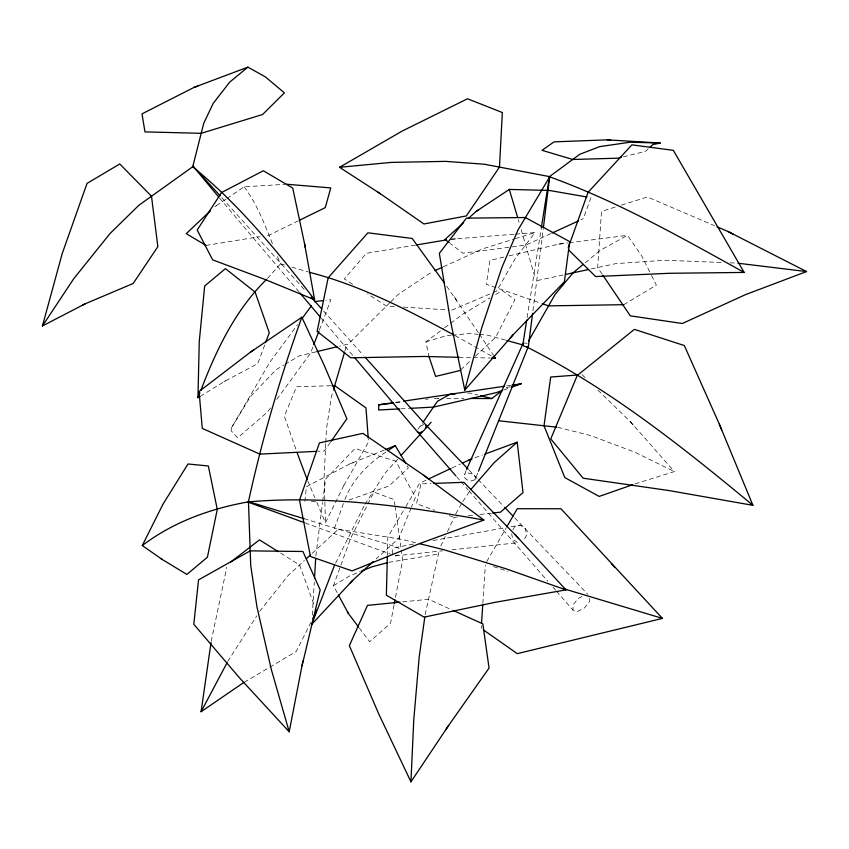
<?xml version="1.0" encoding="UTF-8"?>
<svg xmlns="http://www.w3.org/2000/svg" width="849" height="849" viewBox="0 0 849 849"><rect width="100%" height="100%" fill="white"/><g stroke="black" fill="none" stroke-linecap="round" stroke-linejoin="round"><path stroke-width="0.64" stroke-dasharray="4.25 3.18" d="M387.356 555.617L387.813 537.141L405.196 507.691M325.74 443.549L324.148 476.31L324.827 500.825M325.804 442.233L326.441 429.127L331.248 397.311L333.307 390.307M589.577 598.46L589.397 601.708L584.367 607.99L577.553 611.45L572.948 610.07L573.245 604.647L578.275 598.375L583.953 595.489M312.336 615.079L314.279 582.255M315.828 555.989L322.524 502.555M270.481 407.955L267.393 412.168L237.635 437.819L231.151 430.751L231.31 428.098L269.589 362.629L297.479 324.743M481.213 628.356L481.383 625.724M482.848 603.352L485.331 565.19M304.876 501.409L306.436 486.7L350.032 463.819L384.257 450.097M532.949 310.723L543.19 229.283M322.694 501.26L325.634 479.123L355.02 448.516L395.878 461.198L415.394 497.418L411.478 507.044M211.199 641.356L226.789 567.217M527.123 317.547L541.365 227.596M466.048 470.558L463.915 477.011L466.833 479.802L471.45 480.927L475.069 479.727L478.008 472.384M475.069 479.727L475.567 476.905L472.66 474.113L468.032 472.989L464.414 474.188M394.021 605.072L390.551 623.208L369.612 641.727L359.382 628.111M395.507 597.303L402.691 559.735L401.386 550.587M425.158 614.644L439.4 549.727M344.959 350.817L346.063 347.082M334.41 528.534L343.612 502.99M344.885 499.456C352.452 479.611 368.37 463.586 385.913 452.061M337.17 592.666L333.445 585.746L350.499 538.595L373.921 492.049L394.095 499.594L394.849 504.826M590.915 197.679L583.284 218.713L580.886 219.806M264.665 345.087L257.746 363.616L225.77 380.692L201.287 395.666M312.867 347.082L310.554 353.163L276.647 399.529M319.341 330.059L330.887 299.665L325.857 300.259M410.99 508.254L398.733 538.33L376.203 558.897M440.79 546.066L445.237 536.494M447.465 531.718L454.13 517.359L458.004 516.924M455.775 513.836L462.1 502.576M343.898 485.448L368.519 441.958L368.317 439.336M335.578 563.174L364.274 505.473M316.815 502.332L325.443 522.751L345.182 482.731M311.074 622.073L296.269 651.406L243.228 682.946M512.934 529.872L514.462 526.911L520.204 525.106L525.255 528.46L526.667 534.997L523.621 540.909M227.755 661.467L256.812 615.812M486.721 561.614L506.237 527.845M405.864 506.566L419.226 483.909L431.048 483.495M231.31 428.098L250.37 396.695L276.084 369.697L283.768 365.102M259.656 611.365L287.938 575.707L304.409 560.51M364.974 504.391L385.213 472.967L397.64 459.245M462.811 501.494L469.274 491.804M417.814 429.35L422.537 423.014M330.367 442.371L324.36 450.957L317.781 451.286M515.555 234.112L535.093 232.573L515.47 258.17L496.506 291.154L492.876 292.703M267.467 278.387L280.711 263.699M390.031 302.499L348.292 344.047L339.483 346.169M390.922 301.618L398.022 294.539L431.43 272.242M460.848 369.676L471.471 359.806M475.344 356.219L495.625 337.393L514.929 299.655L502.268 290.549L494.521 295.197M312.124 553.41L338.135 529.426M648.222 148.84L645.463 151.377L621.372 157.267M585.237 262.765L600.37 250.264L627.507 235.332L641.993 256.44L650.047 272.487M429.074 357.376L425.954 341.839L443.656 328.531M444.696 327.746L462.397 314.438L490.085 297.85M226.004 199.144L214.266 207.103L216.336 205.829M227.076 198.411L244.151 186.822L285.19 184.318M223.945 381.848L225.77 380.692M333.445 585.746L349.427 576.025L360.008 571.695M623.792 304.685L656.373 285.094L650.621 273.633M284.871 364.454L299.145 355.922L316.847 351.645M420.351 426.187L423.768 424.447M298.317 220.825L269.027 235.152L266.448 235.566M426.049 480.173L421.306 482.412L416.519 503.754L434.72 510.345M452.146 467.895L460.455 463.989M550.895 233.581L525.701 245.149L462.801 253.193L450.246 243.483M443.411 266.766L482.932 248.715L513.985 239.1M451.764 310.161L491.667 293.213M350.032 463.819L353.142 462.663M474.962 457.781L482.423 455.022M503.712 389.988L509.941 387.781M349.045 500.019L389.054 485.946L408.369 467.969L407.149 465.719M635.148 483.845L674.329 471.577L630.329 421.666L597.218 389.426M523.048 343.505L524.862 342.9L527.187 343.463M413.474 544.029L393.681 547.934L392.142 550.905L392.854 554.195L395.39 555.883L398.277 554.97M615.175 207.092L601.516 211.369L597.664 267.541L602.111 274.131M621.372 205.15L647.447 197L714.487 225.696M515.226 238.718L535.093 232.573M425.954 341.839L445.736 335.907L450.893 335.366M388.693 562.367L436.991 554.238M505.93 387.781L511.002 386.454M503.924 257.098L489.894 260.42L486.318 284.309L541.11 303.284M509.018 255.889L558.748 244.098L567.832 242.941M537.3 280.552L562.983 275.023M591.233 268.921L615.918 263.604L664.884 260.261L722.266 262.511M433.001 540.569L505.887 527.643M511.087 526.72L520.204 525.106M415.49 245.096L366.354 253.331L344.291 278.918L353.173 284.627M205.946 245.414L260.017 236.616M395.751 402.299L402.277 401.333M506.789 385.913L510.705 385.329M569.127 242.772L627.507 235.332M395.687 402.84L402.193 402.086M425.625 399.359L428.225 399.051M468.298 515.768L474.74 515.046M479.897 514.473L491.486 513.167M395.39 555.883L442.807 550.789M452.029 549.791L517.879 542.723L512.828 539.37L511.65 533.915M452.177 335.238L468.945 333.487L478.178 334.304M558.748 244.098L563.439 243.631M402.553 601.877L428.533 599.277L452.676 610.219M450.405 239.248L514.25 234.218M467.788 393.193L470.335 393.045L477.87 394.987M451.562 239.185L456.189 238.919M400.824 408.836L408.666 408.411M330.739 385.754L296.503 386.719L284.373 416.307L296.577 451.201M446.659 398.351L463.883 398.425M311.403 501.472L316.624 501.515M458.895 357.302L471.948 357.609M473.254 357.631L490.223 358.034M730.087 262.819L736.603 263.073M394.307 306.531L386.475 306.033L367.606 293.903M403.455 307.105L449.153 309.991M479.494 334.41L487.411 335.111L506.736 340.47M338.252 529.16L402.808 539.561L415.681 542.744M557.751 427.302L590.628 435.558L634.596 452.103L674.329 471.577M280.626 263.837L284.383 264.941M291.886 267.148L308.145 271.945M304.027 518.665L396.557 547.032L399.104 548.709M500.496 568.926L507.978 571.303M493.492 566.591L499.254 568.533M449.28 515.608L454.13 517.359M305.078 522.931L390.444 554.068M455.138 335.642L491.985 356.23M280.648 553.113L299.591 564.956L314.194 605.39M582.096 374.685L586.818 379.291M469.041 470.081L477.276 478.687M478.189 479.643L503.775 506.418M514.749 517.89L587.869 594.374M221.886 197.764L305.863 291.281M323.543 310.967L363.319 355.264M456.709 476.82L460.169 480.799M461.039 481.786L467.979 489.746M468.85 490.743L547.785 581.236M552.996 587.2L555.596 590.182M556.466 591.18L572.948 610.07M630.329 421.666L633.258 425.126M219.509 198.008L298.944 291.833M321.155 318.067L353.608 356.4M446.712 286.187L478.571 332.957M244.151 186.822C257.151 204.153 264.846 224.698 272.805 244.661M479.303 334.05L493.237 354.871M454.374 296.8L457.155 301.034M307.678 480.714L314.788 497.525M277.527 256.536L280.361 263.668M518.325 219.795L519.047 222.279M521.222 229.739L534.52 275.585M395.029 506.131L401.195 549.282M324.87 502.109L325.443 522.751M438.71 398.308L434.73 398.298L438.636 398.425"/><path stroke-width="1.27" d="M200.173 396.356L197.955 397.714L199.239 341.871L204.673 285.986L225.441 268.634L255.103 292.098L269.271 332.734L265.588 342.614M393.129 402.691L378.76 404.803L378.633 410.003L399.518 408.9M387.324 556.944L386.38 595.213L424.107 617.127L495.423 602.27L565.996 589.896L515.311 534.881L463.883 482.338L433.68 483.399M453.875 610.771L482.848 623.898L489.056 668.067L448.697 725.354L410.937 781.855L413.771 719.75L419.204 656.861L424.797 617.202M218.66 197L193.211 166.34L220.114 195.801M193.593 166.266L193.031 166.733M365.091 357.227L426.081 425.147L425.933 427.864L423.407 431.027L419.979 432.767L417.666 432.067L354.457 357.408M314.512 578.318L315.679 558.621M481.553 623.092L482.763 604.668M532.62 313.345L528.396 346.286L478.496 471.153M543.36 227.978L549.706 176.656L484.354 164.228L445.725 161.374L391.198 162.403L339.558 167.306L380.31 193.71L423.948 223.977L466.366 215.933L499.467 167.115L502.343 112.535L467.512 98.771L402.097 131.107L339.558 167.306M244.077 682.288L201.086 711.738L211.008 642.651M526.72 320.158L522.793 344.927L524.258 346.328L526.582 346.891C609.232 388.662 681.98 446.447 752.925 505.325L668.757 490.52L583.125 478.199L550.778 438.912L577.246 375.491L634.362 329.37L684.336 345.554L719.358 424.192L752.925 505.325M541.365 227.596L549.43 176.656L579.814 154.263L599.734 146.622L629.969 142.229L660.246 143.025L652.828 144.606L650.069 147.142M549.802 176.751L518.049 229.877L501.855 267.584L481.733 327.756L464.774 390.126L450.469 320.657L439.336 253.373L466.409 218.129L525.329 217.535L569.679 241.615L564.383 281.804L512.998 334.867L464.774 390.126M302.053 665.775L320.179 589.906L302.913 551.489L250.211 550.874L198.549 579.867L193.805 624.27L239.747 678.128L289.201 731.785L302.934 660.947M394.265 603.777L395.008 599.893M142.292 545.546L162.923 504.317L188 463.968L208.345 465.995L217.28 509.347L207.4 557.231L186.865 574.444L162.361 559.555L142.292 545.546C173.27 521.986 210.35 508.636 248.396 501.855C262.108 439.198 280.096 377.561 301.851 317.239L324.414 365.77L346.88 418.769L331.121 441.3M192.734 166.733L203.771 123.211L213.195 103.376L229.729 82.098L247.897 67.145L265.334 76.845L284.394 92.87L262.564 114.53L201.202 133.314L144.977 131.892L141.995 113.883L194.134 87.351L247.897 67.145M42.45 325.952L62.168 253.724L87.023 183.405L119.762 163.974L151.493 196.225L157.861 246.635L133.155 283.502L85.24 303.772L42.45 325.952L73.704 278.748L110.094 233.454L138.812 205.309L193.445 166.224M333.657 389.139L344.598 352.059M568.193 247.844L588.113 192.277L631.9 144.861L673.31 150.347L744.149 272.423L669.267 273.293L595.627 276.541L568.671 249.988M313.79 344.652L318.874 331.28M334.421 565.54L311.795 624.27L352.696 580.345L373.263 561.571M197.955 397.714L199.897 392.854M200.863 390.423C216.166 350.075 235.396 309.949 266.575 279.363M466.589 469.348L523.048 343.505L522.793 344.927L506.736 340.47M312.846 618.56L316.401 611.513L315.52 609.062M248.248 501.568L248.173 502.162L248.248 501.568L304.027 518.665M201.086 711.738L227.129 662.634M528.481 341.192L555.055 294.497L573.128 272.752L583.221 264.432M506.885 526.72L517.296 508.7L560.966 508.763L662.443 618.401L517.274 653.656L483.336 629.841M446.171 729.195L448.697 725.354M470.717 489.65L494.182 462.62L517.2 442.17L523.005 492.579L500.496 512.159L492.77 513.019M423.258 421.953L437.437 401.333L449.959 394.297L455.053 393.989M302.127 318.428L311.424 305.789M509.761 338.677L512.998 334.867M349.99 583.38L352.696 580.345M401.163 455.351L422.314 431.992M425.848 428.098L431.133 422.25M210.541 210.648L186.271 233.666L205.946 245.414M306.34 558.738L310.193 555.182M463.575 222.735L445.014 239.429L449.195 242.665M468.457 218.342L476.278 211.316L509.315 189.444L549.218 190.431L586.999 197M230.45 562.261L259.476 539.89L278.419 551.723M301.851 317.239L250.508 352.123L199.069 391.485L202.295 428.416L259.858 454.119L316.465 451.35M470.505 398.457L491.698 398.552L501.865 390.858M387.982 450.639L395.263 445.683L405.918 463.469M250.508 352.123L254.01 349.82M476.278 211.316L478.56 209.926M82.406 305.322L85.24 303.772M299.485 220.241L325.263 207.634L330.76 187.916L286.506 184.233M428.416 479.059L450.957 468.457M462.822 462.864L471.237 459.16M552.094 233.029L578.477 220.91M435.028 270.598L442.212 267.318M361.186 571.218L371.766 566.888L387.484 562.696M385.478 449.609L395.263 445.683M716.917 226.747L727.89 231.437L806.55 271.563L745.326 294.699L682.32 323.511L630.308 315.839L602.854 275.225M484.906 454.109L517.2 442.17M483.898 520.034L418.345 544.071L352.102 570.91L310.469 556.509L299.485 500.21L319.404 442.923L362.916 433.361L423.747 475.302L483.898 520.034C406.247 506.206 327.406 495.179 248.396 501.855M502.459 390.434L496.23 392.652L433.468 407.106L409.971 408.348M511.183 387.335L521.159 383.79L512.011 385.138M632.664 484.715L599.171 496.432L564.797 477.573L544.018 425.784L550.693 377.03L578.169 374.971M194.134 87.351L197.828 86.078M468.754 460.073L472.076 458.927M526.582 346.891L528.396 346.286M512.276 386.125L521.159 383.79M621.372 157.267L617.573 158.19L572.757 159.485L542.055 150.337L554.015 141.868L607.109 139.852L660.246 143.025M316.847 351.645L336.968 346.774M459.882 370.567L435.622 376.425L428.915 356.378M565.551 274.46L588.665 269.483M416.785 244.883L446.521 239.906M403.583 401.142L504.179 386.295M314.523 301.575L323.342 300.557M378.76 404.803L393.076 403.137M399.953 602.143L367.479 605.39L349.353 645.654L378.845 714.147L410.937 781.855M332.055 385.722L334.686 385.648L365.983 407.902L368.222 438.02M623.792 304.685L548.581 305.873L542.352 303.709M458.895 357.302L423.651 356.463L350.764 357.8L317.144 331.365L328.149 277.846L367.893 232.806L412.211 238.463L444.409 283.004M491.529 358.066L495.445 358.161L493.969 355.964M607.109 139.852L610.739 140.159M498.639 420.754L556.498 427.164M737.898 263.222L806.55 271.563M419.544 543.7L443.995 549.738L505.367 568.575L565.996 589.896M480.385 395.634L491.698 398.552M309.386 272.317C360.581 285.349 407.732 310.097 453.982 334.994M662.443 618.401L564.15 588.866M248.173 502.162L303.846 522.475M549.42 176.751C617.626 201.478 680.898 237.338 744.149 272.423M314.618 299.782L264.442 279.247L212.653 259.868L197.191 230.026L221.515 192.564L263.328 170.745L292.735 188.075L304.483 243.355L314.618 299.782C277.973 251.93 239.577 204.874 192.585 166.701M727.89 231.437L733.228 234.271M493.142 356.867L495.445 358.161M377.582 191.97L380.31 193.71M161.066 558.621L162.361 559.555M423.747 475.302L427.843 478.401M426.081 425.147L468.128 469.126M504.688 507.373L512.923 515.98M611.376 563.747L614.867 567.472M515.311 534.881L518.76 538.68M311.169 297.182L321.771 308.994M417.666 432.067L455.839 475.822M299.803 292.841L320.296 317.059M338.411 594.979L348.355 613.445L358.586 627.061M347.443 611.567L348.355 613.445M307.168 479.515L297.012 452.453M719.358 424.192L721.629 429.774M509.315 189.444L517.593 217.291M289.201 731.785L271.34 669.543L256.992 607.088L250.731 565.678L248.46 501.908M304.483 243.355L305.141 247.229"/></g></svg>
